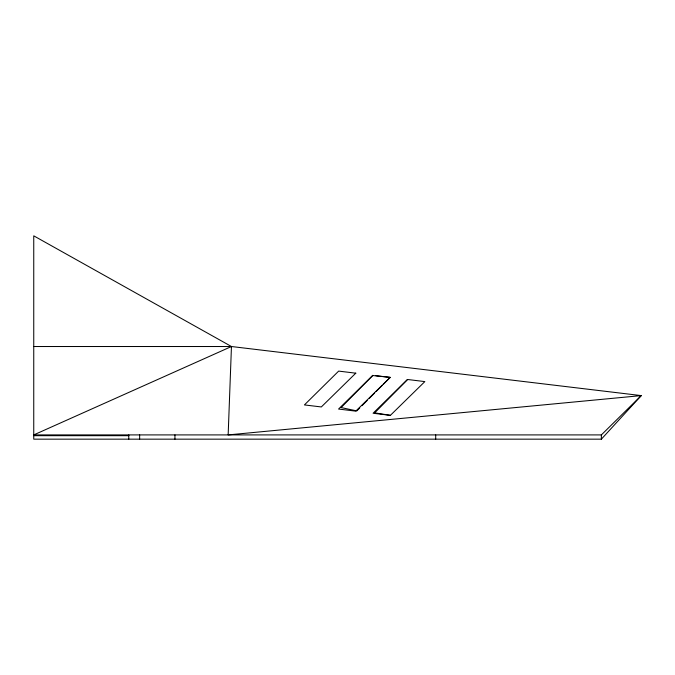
<?xml version="1.0" encoding="UTF-8"?>
<svg xmlns="http://www.w3.org/2000/svg" width="675" height="675" viewBox="0 0 675 675"><rect width="100%" height="100%" fill="white"/><g stroke="black" fill="none" stroke-linecap="round" stroke-linejoin="round"><path stroke-width="1.01" d="M231.457 346.52L228.158 434.911L641.25 395.601L601.366 439.163L33.75 439.163L33.75 235.837L231.457 346.52L641.25 395.601L601.366 434.911L33.75 434.911L231.457 346.52L33.75 346.52M372.769 375.334L341.069 407.565L356.822 410.898L359.792 407.919M407.531 379.485L374.709 412.838L390.386 415.353L424.837 381.594L407.531 379.485L373.081 413.252L390.386 415.353M362.019 405.683L367.208 400.469M369.436 398.233L374.625 393.019M376.11 391.534L382.042 385.568M383.527 384.083L390.209 377.376L375.848 375.697M355.835 373.123L321.325 406.949L304.417 404.924L338.664 371.098L355.767 373.182M33.75 435.687L128.773 435.687M601.366 434.911L601.366 439.163M435.704 434.911L435.704 439.163M174.943 434.911L174.943 439.163M139.649 434.911L139.649 439.163M128.773 434.911L128.773 439.163M372.769 375.528L338.563 409.05L355.759 411.142L390.209 377.376L372.769 375.528"/></g></svg>
